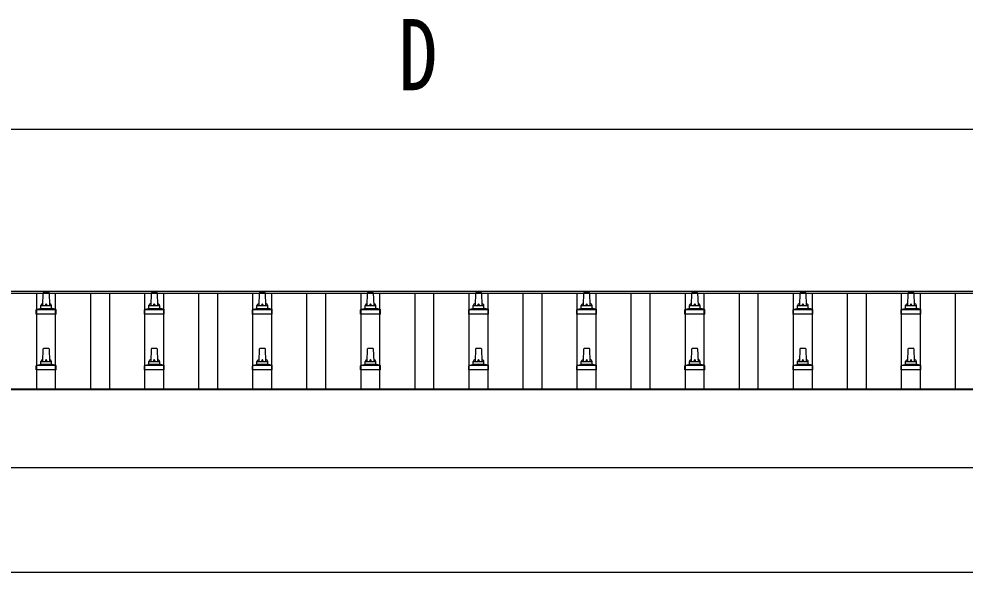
# Model space of a CAD drawing. Units: millimetres, scale not verified. Extents: x -16820 to 16820, y -11880 to 11880.
# Drawn here: x -10952 to -9202, y 251 to 1274 of the extents above; entities that cross this region are included whole.
import ezdxf
from ezdxf.enums import TextEntityAlignment as Align

# ---------------------------------------------------------------- set-up
doc = ezdxf.new("R2010")
doc.units = ezdxf.units.MM
doc.header["$LTSCALE"] = 50
for name, color, linetype in [('0-4_YKK_13', 4, 'Continuous'), ('0-5_YKK_A1', 4, 'Continuous'), ('0-6_YKK_D', 6, 'Continuous')]:
    doc.layers.add(name, color=color, linetype=linetype)
doc.styles.add('ＭＳ ゴシック', font='')
doc.styles.get('ＭＳ ゴシック').set_extended_font_data('MS Gothic')

msp = doc.modelspace()

# ---------------------------------------------------------------- linework, layer by layer
at = {"layer": '0-4_YKK_13'}
for p, q in [((-10907.92, 743.59), (-10907.19, 767.12)), ((-10906.19, 768.09), (-10897.65, 768.09)), ((-10896.65, 767.12), (-10895.92, 743.59)), ((-10707.92, 743.59), (-10707.19, 767.12)), ((-10706.19, 768.09), (-10697.65, 768.09)), ((-10696.65, 767.12), (-10695.92, 743.59)), ((-10507.92, 743.59), (-10507.19, 767.12)), ((-10506.19, 768.09), (-10497.65, 768.09)), ((-10496.65, 767.12), (-10495.92, 743.59)), ((-10307.92, 743.59), (-10307.19, 767.12)), ((-10306.19, 768.09), (-10297.65, 768.09)), ((-10296.65, 767.12), (-10295.92, 743.59)), ((-10107.92, 743.59), (-10107.19, 767.12)), ((-10106.19, 768.09), (-10097.65, 768.09)), ((-10096.65, 767.12), (-10095.92, 743.59)), ((-9907.92, 743.59), (-9907.19, 767.12)), ((-9906.19, 768.09), (-9897.65, 768.09)), ((-9896.65, 767.12), (-9895.92, 743.59)), ((-9707.92, 743.59), (-9707.19, 767.12)), ((-9706.19, 768.09), (-9697.65, 768.09)), ((-9696.65, 767.12), (-9695.92, 743.59)), ((-9507.92, 743.59), (-9507.19, 767.12)), ((-9506.19, 768.09), (-9497.65, 768.09)), ((-9496.65, 767.12), (-9495.92, 743.59)), ((-9307.92, 743.59), (-9307.19, 767.12)), ((-9306.19, 768.09), (-9297.65, 768.09)), ((-9296.65, 767.12), (-9295.92, 743.59)), ((-10920.17, 728.09), (-10920.17, 735.81)), ((-10919.79, 736.59), (-10884.05, 736.59)), ((-10919.41, 736.78), (-10912.69, 738.41)), ((-10912.3, 738.59), (-10891.54, 738.59)), ((-10911.92, 739.38), (-10911.92, 743.59)), ((-10910.92, 743.59), (-10892.92, 743.59)), ((-10891.92, 739.38), (-10891.92, 743.59)), ((-10884.44, 736.78), (-10891.16, 738.41)), ((-10883.67, 728.09), (-10883.67, 735.81)), ((-10720.17, 728.09), (-10720.17, 735.81)), ((-10719.79, 736.59), (-10684.05, 736.59)), ((-10719.41, 736.78), (-10712.69, 738.41)), ((-10712.3, 738.59), (-10691.54, 738.59)), ((-10711.92, 739.38), (-10711.92, 743.59)), ((-10710.92, 743.59), (-10692.92, 743.59)), ((-10691.92, 739.38), (-10691.92, 743.59)), ((-10684.44, 736.78), (-10691.16, 738.41)), ((-10683.67, 728.09), (-10683.67, 735.81)), ((-10520.17, 728.09), (-10520.17, 735.81)), ((-10519.79, 736.59), (-10484.05, 736.59)), ((-10519.41, 736.78), (-10512.69, 738.41)), ((-10512.3, 738.59), (-10491.54, 738.59)), ((-10511.92, 739.38), (-10511.92, 743.59)), ((-10510.92, 743.59), (-10492.92, 743.59)), ((-10491.92, 739.38), (-10491.92, 743.59)), ((-10484.44, 736.78), (-10491.16, 738.41)), ((-10483.67, 728.09), (-10483.67, 735.81)), ((-10320.17, 728.09), (-10320.17, 735.81)), ((-10319.79, 736.59), (-10284.05, 736.59)), ((-10319.41, 736.78), (-10312.69, 738.41)), ((-10312.3, 738.59), (-10291.54, 738.59)), ((-10311.92, 739.38), (-10311.92, 743.59)), ((-10310.92, 743.59), (-10292.92, 743.59)), ((-10291.92, 739.38), (-10291.92, 743.59)), ((-10284.44, 736.78), (-10291.16, 738.41)), ((-10283.67, 728.09), (-10283.67, 735.81)), ((-10120.17, 728.09), (-10120.17, 735.81)), ((-10119.79, 736.59), (-10084.05, 736.59)), ((-10119.41, 736.78), (-10112.69, 738.41)), ((-10112.3, 738.59), (-10091.54, 738.59)), ((-10111.92, 739.38), (-10111.92, 743.59)), ((-10110.92, 743.59), (-10092.92, 743.59)), ((-10091.92, 739.38), (-10091.92, 743.59)), ((-10084.44, 736.78), (-10091.16, 738.41)), ((-10083.67, 728.09), (-10083.67, 735.81)), ((-9920.17, 728.09), (-9920.17, 735.81)), ((-9919.79, 736.59), (-9884.05, 736.59)), ((-9919.41, 736.78), (-9912.69, 738.41)), ((-9912.3, 738.59), (-9891.54, 738.59)), ((-9911.92, 739.38), (-9911.92, 743.59)), ((-9910.92, 743.59), (-9892.92, 743.59)), ((-9891.92, 739.38), (-9891.92, 743.59)), ((-9884.44, 736.78), (-9891.16, 738.41)), ((-9883.67, 728.09), (-9883.67, 735.81)), ((-9720.17, 728.09), (-9720.17, 735.81)), ((-9719.79, 736.59), (-9684.05, 736.59)), ((-9719.41, 736.78), (-9712.69, 738.41)), ((-9712.3, 738.59), (-9691.54, 738.59)), ((-9711.92, 739.38), (-9711.92, 743.59)), ((-9710.92, 743.59), (-9692.92, 743.59)), ((-9691.92, 739.38), (-9691.92, 743.59)), ((-9684.44, 736.78), (-9691.16, 738.41)), ((-9683.67, 728.09), (-9683.67, 735.81)), ((-9520.17, 728.09), (-9520.17, 735.81)), ((-9519.79, 736.59), (-9484.05, 736.59)), ((-9519.41, 736.78), (-9512.69, 738.41)), ((-9512.3, 738.59), (-9491.54, 738.59)), ((-9511.92, 739.38), (-9511.92, 743.59)), ((-9510.92, 743.59), (-9492.92, 743.59)), ((-9491.92, 739.38), (-9491.92, 743.59)), ((-9484.44, 736.78), (-9491.16, 738.41)), ((-9483.67, 728.09), (-9483.67, 735.81)), ((-9320.17, 728.09), (-9320.17, 735.81)), ((-9319.79, 736.59), (-9284.05, 736.59)), ((-9319.41, 736.78), (-9312.69, 738.41)), ((-9312.3, 738.59), (-9291.54, 738.59)), ((-9311.92, 739.38), (-9311.92, 743.59)), ((-9310.92, 743.59), (-9292.92, 743.59)), ((-9291.92, 739.38), (-9291.92, 743.59)), ((-9284.44, 736.78), (-9291.16, 738.41)), ((-9283.67, 728.09), (-9283.67, 735.81)), ((-10883.67, 728.09), (-10920.17, 728.09)), ((-10683.67, 728.09), (-10720.17, 728.09)), ((-10483.67, 728.09), (-10520.17, 728.09)), ((-10283.67, 728.09), (-10320.17, 728.09)), ((-10083.67, 728.09), (-10120.17, 728.09)), ((-9883.67, 728.09), (-9920.17, 728.09)), ((-9683.67, 728.09), (-9720.17, 728.09)), ((-9483.67, 728.09), (-9520.17, 728.09)), ((-9283.67, 728.09), (-9320.17, 728.09)), ((-10907.92, 640.26), (-10907.19, 663.79)), ((-10906.19, 664.76), (-10897.65, 664.76)), ((-10896.65, 663.79), (-10895.92, 640.26)), ((-10707.92, 640.26), (-10707.19, 663.79)), ((-10706.19, 664.76), (-10697.65, 664.76)), ((-10696.65, 663.79), (-10695.92, 640.26)), ((-10507.92, 640.26), (-10507.19, 663.79)), ((-10506.19, 664.76), (-10497.65, 664.76)), ((-10496.65, 663.79), (-10495.92, 640.26)), ((-10307.92, 640.26), (-10307.19, 663.79)), ((-10306.19, 664.76), (-10297.65, 664.76)), ((-10296.65, 663.79), (-10295.92, 640.26)), ((-10107.92, 640.26), (-10107.19, 663.79)), ((-10106.19, 664.76), (-10097.65, 664.76)), ((-10096.65, 663.79), (-10095.92, 640.26)), ((-9907.92, 640.26), (-9907.19, 663.79)), ((-9906.19, 664.76), (-9897.65, 664.76)), ((-9896.65, 663.79), (-9895.92, 640.26)), ((-9707.92, 640.26), (-9707.19, 663.79)), ((-9706.19, 664.76), (-9697.65, 664.76)), ((-9696.65, 663.79), (-9695.92, 640.26)), ((-9507.92, 640.26), (-9507.19, 663.79)), ((-9506.19, 664.76), (-9497.65, 664.76)), ((-9496.65, 663.79), (-9495.92, 640.26)), ((-9307.92, 640.26), (-9307.19, 663.79)), ((-9306.19, 664.76), (-9297.65, 664.76)), ((-9296.65, 663.79), (-9295.92, 640.26)), ((-10920.17, 624.76), (-10920.17, 632.47)), ((-10919.79, 633.26), (-10884.05, 633.26)), ((-10919.41, 633.45), (-10912.69, 635.08)), ((-10912.3, 635.26), (-10891.54, 635.26)), ((-10911.92, 636.05), (-10911.92, 640.26)), ((-10910.92, 640.26), (-10892.92, 640.26)), ((-10891.92, 636.05), (-10891.92, 640.26)), ((-10884.44, 633.45), (-10891.16, 635.08)), ((-10883.67, 624.76), (-10883.67, 632.47)), ((-10720.17, 624.76), (-10720.17, 632.47)), ((-10719.79, 633.26), (-10684.05, 633.26)), ((-10719.41, 633.45), (-10712.69, 635.08)), ((-10712.3, 635.26), (-10691.54, 635.26)), ((-10711.92, 636.05), (-10711.92, 640.26)), ((-10710.92, 640.26), (-10692.92, 640.26)), ((-10691.92, 636.05), (-10691.92, 640.26)), ((-10684.44, 633.45), (-10691.16, 635.08)), ((-10683.67, 624.76), (-10683.67, 632.47)), ((-10520.17, 624.76), (-10520.17, 632.47)), ((-10519.79, 633.26), (-10484.05, 633.26)), ((-10519.41, 633.45), (-10512.69, 635.08)), ((-10512.3, 635.26), (-10491.54, 635.26)), ((-10511.92, 636.05), (-10511.92, 640.26)), ((-10510.92, 640.26), (-10492.92, 640.26)), ((-10491.92, 636.05), (-10491.92, 640.26)), ((-10484.44, 633.45), (-10491.16, 635.08)), ((-10483.67, 624.76), (-10483.67, 632.47)), ((-10320.17, 624.76), (-10320.17, 632.47)), ((-10319.79, 633.26), (-10284.05, 633.26)), ((-10319.41, 633.45), (-10312.69, 635.08)), ((-10312.3, 635.26), (-10291.54, 635.26)), ((-10311.92, 636.05), (-10311.92, 640.26)), ((-10310.92, 640.26), (-10292.92, 640.26)), ((-10291.92, 636.05), (-10291.92, 640.26)), ((-10284.44, 633.45), (-10291.16, 635.08)), ((-10283.67, 624.76), (-10283.67, 632.47)), ((-10120.17, 624.76), (-10120.17, 632.47)), ((-10119.79, 633.26), (-10084.05, 633.26)), ((-10119.41, 633.45), (-10112.69, 635.08)), ((-10112.3, 635.26), (-10091.54, 635.26)), ((-10111.92, 636.05), (-10111.92, 640.26)), ((-10110.92, 640.26), (-10092.92, 640.26)), ((-10091.92, 636.05), (-10091.92, 640.26)), ((-10084.44, 633.45), (-10091.16, 635.08)), ((-10083.67, 624.76), (-10083.67, 632.47)), ((-9920.17, 624.76), (-9920.17, 632.47)), ((-9919.79, 633.26), (-9884.05, 633.26)), ((-9919.41, 633.45), (-9912.69, 635.08)), ((-9912.3, 635.26), (-9891.54, 635.26)), ((-9911.92, 636.05), (-9911.92, 640.26)), ((-9910.92, 640.26), (-9892.92, 640.26)), ((-9891.92, 636.05), (-9891.92, 640.26)), ((-9884.44, 633.45), (-9891.16, 635.08)), ((-9883.67, 624.76), (-9883.67, 632.47)), ((-9720.17, 624.76), (-9720.17, 632.47)), ((-9719.79, 633.26), (-9684.05, 633.26)), ((-9719.41, 633.45), (-9712.69, 635.08)), ((-9712.3, 635.26), (-9691.54, 635.26)), ((-9711.92, 636.05), (-9711.92, 640.26)), ((-9710.92, 640.26), (-9692.92, 640.26)), ((-9691.92, 636.05), (-9691.92, 640.26)), ((-9684.44, 633.45), (-9691.16, 635.08)), ((-9683.67, 624.76), (-9683.67, 632.47)), ((-9520.17, 624.76), (-9520.17, 632.47)), ((-9519.79, 633.26), (-9484.05, 633.26)), ((-9519.41, 633.45), (-9512.69, 635.08)), ((-9512.3, 635.26), (-9491.54, 635.26)), ((-9511.92, 636.05), (-9511.92, 640.26)), ((-9510.92, 640.26), (-9492.92, 640.26)), ((-9491.92, 636.05), (-9491.92, 640.26)), ((-9484.44, 633.45), (-9491.16, 635.08)), ((-9483.67, 624.76), (-9483.67, 632.47)), ((-9320.17, 624.76), (-9320.17, 632.47)), ((-9319.79, 633.26), (-9284.05, 633.26)), ((-9319.41, 633.45), (-9312.69, 635.08)), ((-9312.3, 635.26), (-9291.54, 635.26)), ((-9311.92, 636.05), (-9311.92, 640.26)), ((-9310.92, 640.26), (-9292.92, 640.26)), ((-9291.92, 636.05), (-9291.92, 640.26)), ((-9284.44, 633.45), (-9291.16, 635.08)), ((-9283.67, 624.76), (-9283.67, 632.47)), ((-10883.67, 624.76), (-10920.17, 624.76)), ((-10683.67, 624.76), (-10720.17, 624.76)), ((-10483.67, 624.76), (-10520.17, 624.76)), ((-10283.67, 624.76), (-10320.17, 624.76)), ((-10083.67, 624.76), (-10120.17, 624.76)), ((-9883.67, 624.76), (-9920.17, 624.76)), ((-9683.67, 624.76), (-9720.17, 624.76)), ((-9483.67, 624.76), (-9520.17, 624.76)), ((-9283.67, 624.76), (-9320.17, 624.76))]:
    msp.add_line(p, q, dxfattribs=at)
for centre, radius, start, end in [((-10906.19, 767.09), 1, 90, 178.60509), ((-10897.65, 767.09), 1, 1.39491, 90), ((-10706.19, 767.09), 1, 90, 178.60509), ((-10697.65, 767.09), 1, 1.39491, 90), ((-10506.19, 767.09), 1, 90, 178.60509), ((-10497.65, 767.09), 1, 1.39491, 90), ((-10306.19, 767.09), 1, 90, 178.60509), ((-10297.65, 767.09), 1, 1.39491, 90), ((-10106.19, 767.09), 1, 90, 178.60509), ((-10097.65, 767.09), 1, 1.39491, 90), ((-9906.19, 767.09), 1, 90, 178.60509), ((-9897.65, 767.09), 1, 1.39491, 90), ((-9706.19, 767.09), 1, 90, 178.60509), ((-9697.65, 767.09), 1, 1.39491, 90), ((-9506.19, 767.09), 1, 90, 178.60509), ((-9497.65, 767.09), 1, 1.39491, 90), ((-9306.19, 767.09), 1, 90, 178.60509), ((-9297.65, 767.09), 1, 1.39491, 90), ((-10919.17, 735.81), 1, 103.62699, 180), ((-10912.92, 739.38), 1, 283.62699, 0), ((-10907.84, 742.96), 4.13, 90, 171.17633), ((-10910.92, 742.59), 1, 90, 180), ((-10898.59, 743.59), 4.83, 133.60282, 180), ((-10905.25, 743.59), 4.83, 0, 46.39718), ((-10896.01, 742.96), 4.13, 8.82367, 90), ((-10892.92, 742.59), 1, 0, 90), ((-10890.92, 739.38), 1, 180, 256.37301), ((-10884.67, 735.81), 1, 0, 76.37301), ((-10719.17, 735.81), 1, 103.62699, 180), ((-10712.92, 739.38), 1, 283.62699, 0), ((-10707.84, 742.96), 4.13, 90, 171.17633), ((-10710.92, 742.59), 1, 90, 180), ((-10698.59, 743.59), 4.83, 133.60282, 180), ((-10705.25, 743.59), 4.83, 0, 46.39718), ((-10696.01, 742.96), 4.13, 8.82367, 90), ((-10692.92, 742.59), 1, 0, 90), ((-10690.92, 739.38), 1, 180, 256.37301), ((-10684.67, 735.81), 1, 0, 76.37301), ((-10519.17, 735.81), 1, 103.62699, 180), ((-10512.92, 739.38), 1, 283.62699, 0), ((-10507.84, 742.96), 4.13, 90, 171.17633), ((-10510.92, 742.59), 1, 90, 180), ((-10498.59, 743.59), 4.83, 133.60282, 180), ((-10505.25, 743.59), 4.83, 0, 46.39718), ((-10496.01, 742.96), 4.13, 8.82367, 90), ((-10492.92, 742.59), 1, 0, 90), ((-10490.92, 739.38), 1, 180, 256.37301), ((-10484.67, 735.81), 1, 0, 76.37301), ((-10319.17, 735.81), 1, 103.62699, 180), ((-10312.92, 739.38), 1, 283.62699, 0), ((-10307.84, 742.96), 4.13, 90, 171.17633), ((-10310.92, 742.59), 1, 90, 180), ((-10298.59, 743.59), 4.83, 133.60282, 180), ((-10305.25, 743.59), 4.83, 0, 46.39718), ((-10296.01, 742.96), 4.13, 8.82367, 90), ((-10292.92, 742.59), 1, 0, 90), ((-10290.92, 739.38), 1, 180, 256.37301), ((-10284.67, 735.81), 1, 0, 76.37301), ((-10119.17, 735.81), 1, 103.62699, 180), ((-10112.92, 739.38), 1, 283.62699, 0), ((-10107.84, 742.96), 4.13, 90, 171.17633), ((-10110.92, 742.59), 1, 90, 180), ((-10098.59, 743.59), 4.83, 133.60282, 180), ((-10105.25, 743.59), 4.83, 0, 46.39718), ((-10096.01, 742.96), 4.13, 8.82367, 90), ((-10092.92, 742.59), 1, 0, 90), ((-10090.92, 739.38), 1, 180, 256.37301), ((-10084.67, 735.81), 1, 0, 76.37301), ((-9919.17, 735.81), 1, 103.62699, 180), ((-9912.92, 739.38), 1, 283.62699, 0), ((-9907.84, 742.96), 4.13, 90, 171.17633), ((-9910.92, 742.59), 1, 90, 180), ((-9898.59, 743.59), 4.83, 133.60282, 180), ((-9905.25, 743.59), 4.83, 0, 46.39718), ((-9896.01, 742.96), 4.13, 8.82367, 90), ((-9892.92, 742.59), 1, 0, 90), ((-9890.92, 739.38), 1, 180, 256.37301), ((-9884.67, 735.81), 1, 0, 76.37301), ((-9719.17, 735.81), 1, 103.62699, 180), ((-9712.92, 739.38), 1, 283.62699, 0), ((-9707.84, 742.96), 4.13, 90, 171.17633), ((-9710.92, 742.59), 1, 90, 180), ((-9698.59, 743.59), 4.83, 133.60282, 180), ((-9705.25, 743.59), 4.83, 0, 46.39718), ((-9696.01, 742.96), 4.13, 8.82367, 90), ((-9692.92, 742.59), 1, 0, 90), ((-9690.92, 739.38), 1, 180, 256.37301), ((-9684.67, 735.81), 1, 0, 76.37301), ((-9519.17, 735.81), 1, 103.62699, 180), ((-9512.92, 739.38), 1, 283.62699, 0), ((-9507.84, 742.96), 4.13, 90, 171.17633), ((-9510.92, 742.59), 1, 90, 180), ((-9498.59, 743.59), 4.83, 133.60282, 180), ((-9505.25, 743.59), 4.83, 0, 46.39718), ((-9496.01, 742.96), 4.13, 8.82367, 90), ((-9492.92, 742.59), 1, 0, 90), ((-9490.92, 739.38), 1, 180, 256.37301), ((-9484.67, 735.81), 1, 0, 76.37301), ((-9319.17, 735.81), 1, 103.62699, 180), ((-9312.92, 739.38), 1, 283.62699, 0), ((-9307.84, 742.96), 4.13, 90, 171.17633), ((-9310.92, 742.59), 1, 90, 180), ((-9298.59, 743.59), 4.83, 133.60282, 180), ((-9305.25, 743.59), 4.83, 0, 46.39718), ((-9296.01, 742.96), 4.13, 8.82367, 90), ((-9292.92, 742.59), 1, 0, 90), ((-9290.92, 739.38), 1, 180, 256.37301), ((-9284.67, 735.81), 1, 0, 76.37301), ((-10906.19, 663.76), 1, 90, 178.60509), ((-10897.65, 663.76), 1, 1.39491, 90), ((-10706.19, 663.76), 1, 90, 178.60509), ((-10697.65, 663.76), 1, 1.39491, 90), ((-10506.19, 663.76), 1, 90, 178.60509), ((-10497.65, 663.76), 1, 1.39491, 90), ((-10306.19, 663.76), 1, 90, 178.60509), ((-10297.65, 663.76), 1, 1.39491, 90), ((-10106.19, 663.76), 1, 90, 178.60509), ((-10097.65, 663.76), 1, 1.39491, 90), ((-9906.19, 663.76), 1, 90, 178.60509), ((-9897.65, 663.76), 1, 1.39491, 90), ((-9706.19, 663.76), 1, 90, 178.60509), ((-9697.65, 663.76), 1, 1.39491, 90), ((-9506.19, 663.76), 1, 90, 178.60509), ((-9497.65, 663.76), 1, 1.39491, 90), ((-9306.19, 663.76), 1, 90, 178.60509), ((-9297.65, 663.76), 1, 1.39491, 90), ((-10919.17, 632.47), 1, 103.62699, 180), ((-10912.92, 636.05), 1, 283.62699, 0), ((-10907.84, 639.63), 4.13, 90, 171.17633), ((-10910.92, 639.26), 1, 90, 180), ((-10898.59, 640.26), 4.83, 133.60282, 180), ((-10905.25, 640.26), 4.83, 0, 46.39718), ((-10896.01, 639.63), 4.13, 8.82367, 90), ((-10892.92, 639.26), 1, 0, 90), ((-10890.92, 636.05), 1, 180, 256.37301), ((-10884.67, 632.47), 1, 0, 76.37301), ((-10719.17, 632.47), 1, 103.62699, 180), ((-10712.92, 636.05), 1, 283.62699, 0), ((-10707.84, 639.63), 4.13, 90, 171.17633), ((-10710.92, 639.26), 1, 90, 180), ((-10698.59, 640.26), 4.83, 133.60282, 180), ((-10705.25, 640.26), 4.83, 0, 46.39718), ((-10696.01, 639.63), 4.13, 8.82367, 90), ((-10692.92, 639.26), 1, 0, 90), ((-10690.92, 636.05), 1, 180, 256.37301), ((-10684.67, 632.47), 1, 0, 76.37301), ((-10519.17, 632.47), 1, 103.62699, 180), ((-10512.92, 636.05), 1, 283.62699, 0), ((-10507.84, 639.63), 4.13, 90, 171.17633), ((-10510.92, 639.26), 1, 90, 180), ((-10498.59, 640.26), 4.83, 133.60282, 180), ((-10505.25, 640.26), 4.83, 0, 46.39718), ((-10496.01, 639.63), 4.13, 8.82367, 90), ((-10492.92, 639.26), 1, 0, 90), ((-10490.92, 636.05), 1, 180, 256.37301), ((-10484.67, 632.47), 1, 0, 76.37301), ((-10319.17, 632.47), 1, 103.62699, 180), ((-10312.92, 636.05), 1, 283.62699, 0), ((-10307.84, 639.63), 4.13, 90, 171.17633), ((-10310.92, 639.26), 1, 90, 180), ((-10298.59, 640.26), 4.83, 133.60282, 180), ((-10305.25, 640.26), 4.83, 0, 46.39718), ((-10296.01, 639.63), 4.13, 8.82367, 90), ((-10292.92, 639.26), 1, 0, 90), ((-10290.92, 636.05), 1, 180, 256.37301), ((-10284.67, 632.47), 1, 0, 76.37301), ((-10119.17, 632.47), 1, 103.62699, 180), ((-10112.92, 636.05), 1, 283.62699, 0), ((-10107.84, 639.63), 4.13, 90, 171.17633), ((-10110.92, 639.26), 1, 90, 180), ((-10098.59, 640.26), 4.83, 133.60282, 180), ((-10105.25, 640.26), 4.83, 0, 46.39718), ((-10096.01, 639.63), 4.13, 8.82367, 90), ((-10092.92, 639.26), 1, 0, 90), ((-10090.92, 636.05), 1, 180, 256.37301), ((-10084.67, 632.47), 1, 0, 76.37301), ((-9919.17, 632.47), 1, 103.62699, 180), ((-9912.92, 636.05), 1, 283.62699, 0), ((-9907.84, 639.63), 4.13, 90, 171.17633), ((-9910.92, 639.26), 1, 90, 180), ((-9898.59, 640.26), 4.83, 133.60282, 180), ((-9905.25, 640.26), 4.83, 0, 46.39718), ((-9896.01, 639.63), 4.13, 8.82367, 90), ((-9892.92, 639.26), 1, 0, 90), ((-9890.92, 636.05), 1, 180, 256.37301), ((-9884.67, 632.47), 1, 0, 76.37301), ((-9719.17, 632.47), 1, 103.62699, 180), ((-9712.92, 636.05), 1, 283.62699, 0), ((-9707.84, 639.63), 4.13, 90, 171.17633), ((-9710.92, 639.26), 1, 90, 180), ((-9698.59, 640.26), 4.83, 133.60282, 180), ((-9705.25, 640.26), 4.83, 0, 46.39718), ((-9696.01, 639.63), 4.13, 8.82367, 90), ((-9692.92, 639.26), 1, 0, 90), ((-9690.92, 636.05), 1, 180, 256.37301), ((-9684.67, 632.47), 1, 0, 76.37301), ((-9519.17, 632.47), 1, 103.62699, 180), ((-9512.92, 636.05), 1, 283.62699, 0), ((-9507.84, 639.63), 4.13, 90, 171.17633), ((-9510.92, 639.26), 1, 90, 180), ((-9498.59, 640.26), 4.83, 133.60282, 180), ((-9505.25, 640.26), 4.83, 0, 46.39718), ((-9496.01, 639.63), 4.13, 8.82367, 90), ((-9492.92, 639.26), 1, 0, 90), ((-9490.92, 636.05), 1, 180, 256.37301), ((-9484.67, 632.47), 1, 0, 76.37301), ((-9319.17, 632.47), 1, 103.62699, 180), ((-9312.92, 636.05), 1, 283.62699, 0), ((-9307.84, 639.63), 4.13, 90, 171.17633), ((-9310.92, 639.26), 1, 90, 180), ((-9298.59, 640.26), 4.83, 133.60282, 180), ((-9305.25, 640.26), 4.83, 0, 46.39718), ((-9296.01, 639.63), 4.13, 8.82367, 90), ((-9292.92, 639.26), 1, 0, 90), ((-9290.92, 636.05), 1, 180, 256.37301), ((-9284.67, 632.47), 1, 0, 76.37301)]:
    msp.add_arc(centre, radius, start, end, dxfattribs=at)
at = {"layer": '0-5_YKK_A1'}
for p, q in [((-12924.92, 770.11), (-7478.92, 770.11)), ((-12924.92, 766.53), (-7478.92, 766.53)), ((-10919.42, 590.07), (-10919.42, 766.53)), ((-10884.42, 590.07), (-10884.42, 766.53)), ((-10819.42, 590.07), (-10819.42, 766.53)), ((-10784.42, 590.07), (-10784.42, 766.53)), ((-10719.42, 590.07), (-10719.42, 766.53)), ((-10684.42, 590.07), (-10684.42, 766.53)), ((-10619.42, 590.07), (-10619.42, 766.53)), ((-10584.42, 590.07), (-10584.42, 766.53)), ((-10519.42, 590.07), (-10519.42, 766.53)), ((-10484.42, 590.07), (-10484.42, 766.53)), ((-10419.42, 590.07), (-10419.42, 766.53)), ((-10384.42, 590.07), (-10384.42, 766.53)), ((-10319.42, 590.07), (-10319.42, 766.53)), ((-10284.42, 590.07), (-10284.42, 766.53)), ((-10219.42, 590.07), (-10219.42, 766.53)), ((-10184.42, 590.07), (-10184.42, 766.53)), ((-10119.42, 590.07), (-10119.42, 766.53)), ((-10084.42, 590.07), (-10084.42, 766.53)), ((-10019.42, 590.07), (-10019.42, 766.53)), ((-9984.42, 590.07), (-9984.42, 766.53)), ((-9919.42, 590.07), (-9919.42, 766.53)), ((-9884.42, 590.07), (-9884.42, 766.53)), ((-9819.42, 590.07), (-9819.42, 766.53)), ((-9784.42, 590.07), (-9784.42, 766.53)), ((-9719.42, 590.07), (-9719.42, 766.53)), ((-9684.42, 590.07), (-9684.42, 766.53)), ((-9619.42, 590.07), (-9619.42, 766.53)), ((-9584.42, 590.07), (-9584.42, 766.53)), ((-9519.42, 590.07), (-9519.42, 766.53)), ((-9484.42, 590.07), (-9484.42, 766.53)), ((-9419.42, 590.07), (-9419.42, 766.53)), ((-9384.42, 590.07), (-9384.42, 766.53)), ((-9319.42, 590.07), (-9319.42, 766.53)), ((-9284.42, 590.07), (-9284.42, 766.53)), ((-9219.42, 590.07), (-9219.42, 766.53)), ((-12924.92, 590.07), (-7478.92, 590.07)), ((-12920.22, 588.51), (-7483.62, 588.51)), ((-7483.62, 443.64), (-12920.22, 443.64)), ((-12901.92, 251), (-7595.57, 251))]:
    msp.add_line(p, q, dxfattribs=at)
at = {"layer": '0-6_YKK_D'}
msp.add_line((-12736.92, 1070.11), (-7666.92, 1070.11), dxfattribs=at)

# ---------------------------------------------------------------- texts
at = {"layer": '0-6_YKK_D', "style": 'ＭＳ ゴシック', "width": 0.8}
msp.add_text('D', height=132, dxfattribs=at).set_placement((-10249.92, 1102.11), align=Align.BOTTOM_LEFT)

doc.saveas('drawing.dxf')
